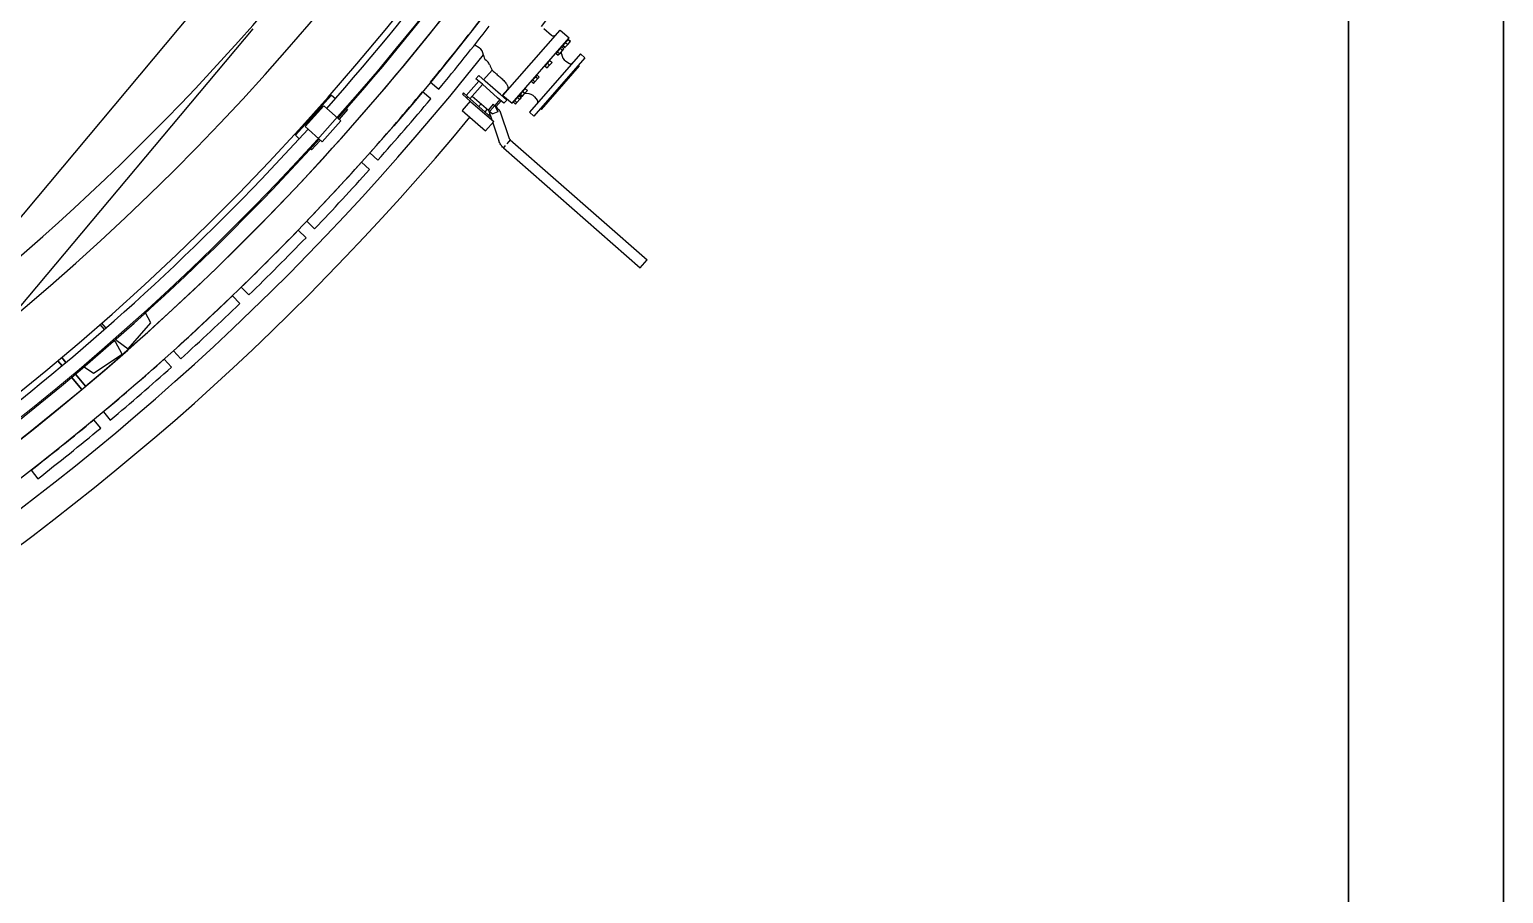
# Model space of a CAD drawing. Header units: millimetres. Extents: x 0 to 59400, y 0 to 42000.
# Drawn here: x 54648 to 59400, y 23433 to 26217 of the extents above; entities that cross this region are included whole.
import ezdxf

# ---------------------------------------------------------------- set-up
doc = ezdxf.new("R2010")
doc.units = ezdxf.units.MM
doc.header["$LTSCALE"] = 100
doc.layers.get('0').update_dxf_attribs({"lineweight": 18})
for name, color, linetype, lineweight in [('Border', 7, 'Continuous', 35), ('Sketch Geometry', 7, 'Continuous', 18), ('Visible', 7, 'Continuous', 25)]:
    doc.layers.add(name, color=color, linetype=linetype, lineweight=lineweight)

# ---------------------------------------------------------------- blocks, each defined once
blk = doc.blocks.new('Borders Bigadan Border')
at = {"layer": 'Border'}
for p, q in [((594, 420), (594, 0)), ((589, 5), (589, 415))]:
    blk.add_line(p, q, dxfattribs=at)

msp = doc.modelspace()

# ---------------------------------------------------------------- linework, layer by layer
at = {"layer": 'Sketch Geometry'}
msp.add_circle((49584.05, 31306.07), 8095.14, dxfattribs=at)
at = {"layer": 'Visible', "color": 9, "true_color": 0xc0c0c0}
for p, q in [((54495.48, 25465.32), (55213.65, 26321.2)), ((54615.97, 25321.72), (55368.66, 26218.75)), ((55039.12, 25271.64), (55022.39, 25304.35)), ((54889.76, 25250.86), (54876.02, 25266.53)), ((54880.53, 25270.49), (54894.27, 25254.81)), ((54965.96, 25188.23), (55039.12, 25271.64)), ((54924.87, 25210.81), (54921.61, 25214.54)), ((54946.41, 25171.08), (54924.87, 25210.81)), ((54926.12, 25218.5), (54929.39, 25214.77)), ((54929.39, 25214.77), (54965.96, 25188.23)), ((54739.51, 25149.6), (54752.91, 25133.63)), ((54752.91, 25133.63), (54739.51, 25149.6)), ((54751.77, 25159.88), (54765.17, 25143.91)), ((54765.17, 25143.91), (54751.77, 25159.88)), ((54854.16, 25109.45), (54946.41, 25171.08)), ((54783.96, 25096.63), (54816.64, 25057.67)), ((54816.64, 25057.67), (54783.96, 25096.63)), ((54796.21, 25106.91), (54828.9, 25067.96)), ((54828.9, 25067.96), (54796.21, 25106.91)), ((54823.92, 25130.31), (54854.16, 25109.45))]:
    msp.add_line(p, q, dxfattribs=at)
at = {"layer": 'Visible'}
for p, q in [((56174.4, 26004.95), (56359.02, 26215.46)), ((56203.72, 25979.24), (56388.34, 26189.75)), ((56306.44, 26220.35), (56331.06, 26198.75)), ((56359.02, 26215.46), (56388.34, 26189.75)), ((56376.25, 26174.74), (56384.16, 26183.76)), ((56383.5, 26183.01), (56382.9, 26183.54)), ((56384.16, 26183.76), (56385.38, 26185.16)), ((56384.16, 26183.76), (56391.08, 26177.7)), ((56385.38, 26185.16), (56392.3, 26179.09)), ((56097.38, 26157.78), (56083.98, 26166.17)), ((56424.31, 26138.25), (56259.47, 25950.29)), ((56345.78, 26140), (56350.35, 26145.21)), ((56345.78, 26140), (56352.69, 26133.93)), ((56347.66, 26142.15), (56347.06, 26142.68)), ((56350.35, 26145.21), (56359.48, 26155.63)), ((56350.35, 26145.21), (56357.26, 26139.14)), ((56357.26, 26139.14), (56352.69, 26133.93)), ((56357.26, 26139.14), (56366.4, 26149.56)), ((56359.48, 26155.63), (56364.05, 26160.84)), ((56359.48, 26155.63), (56366.4, 26149.56)), ((56362.17, 26158.69), (56361.57, 26159.22)), ((56363.58, 26138.25), (56363.09, 26145.78)), ((56364.05, 26160.84), (56370.97, 26154.77)), ((56366.4, 26149.56), (56370.97, 26154.77)), ((56367.11, 26164.32), (56368.33, 26165.72)), ((56367.11, 26164.32), (56374.03, 26158.26)), ((56368.33, 26165.72), (56376.25, 26174.74)), ((56368.33, 26165.72), (56375.25, 26159.65)), ((56368.99, 26166.47), (56368.39, 26167)), ((56374.03, 26158.26), (56375.25, 26159.65)), ((56383.16, 26168.67), (56375.25, 26159.65)), ((56376.25, 26174.74), (56383.16, 26168.67)), ((56383.16, 26168.67), (56391.08, 26177.7)), ((56391.08, 26177.7), (56392.3, 26179.09)), ((56438.6, 26125.72), (56424.31, 26138.25)), ((56119.8, 26118.02), (56124.34, 26114.04)), ((56438.6, 26125.72), (56273.76, 25937.77)), ((56419.75, 26099.68), (56297.11, 25959.85)), ((56310.05, 26099.27), (56317.97, 26108.29)), ((56310.05, 26099.27), (56316.97, 26093.2)), ((56310.71, 26100.02), (56310.11, 26100.55)), ((56316.97, 26093.2), (56324.88, 26102.22)), ((56317.97, 26108.29), (56325.88, 26117.31)), ((56317.97, 26108.29), (56324.88, 26102.22)), ((56325.22, 26116.56), (56324.62, 26117.09)), ((56324.88, 26102.22), (56332.8, 26111.24)), ((56325.88, 26117.31), (56332.8, 26111.24)), ((56377.3, 26114.97), (56388.52, 26107.77)), ((56419.75, 26099.68), (56418.64, 26102.97)), ((55940.42, 26046.88), (55967.33, 26024.5)), ((56096.43, 26050.73), (56055.88, 26004.49)), ((56087.41, 26058.64), (56096.31, 26068.79)), ((56107.92, 26040.65), (56087.41, 26058.64)), ((56096.31, 26068.79), (56116.82, 26050.8)), ((56139.19, 26085.76), (56112.13, 26054.91)), ((56166.09, 26007.59), (56116.82, 26050.8)), ((56266.16, 26049.23), (56270.73, 26054.43)), ((56266.16, 26049.23), (56273.08, 26043.16)), ((56268.05, 26051.37), (56267.45, 26051.9)), ((56270.73, 26054.43), (56279.87, 26064.85)), ((56270.73, 26054.43), (56277.65, 26048.37)), ((56273.08, 26043.16), (56277.65, 26048.37)), ((56277.65, 26048.37), (56286.79, 26058.79)), ((56279.87, 26064.85), (56284.44, 26070.06)), ((56279.87, 26064.85), (56286.79, 26058.79)), ((56282.55, 26067.91), (56281.95, 26068.44)), ((56284.44, 26070.06), (56291.35, 26063.99)), ((56286.79, 26058.79), (56291.35, 26063.99)), ((55621.44, 26005.64), (55590.05, 25970.66)), ((55621.44, 26005.64), (55634.01, 25994.36)), ((55941.76, 25993.74), (55914.84, 26016.12)), ((56046.74, 26012.5), (56043.44, 26008.74)), ((56056.73, 25997.09), (56043.44, 26008.74)), ((56060.03, 26000.85), (56046.74, 26012.5)), ((56060.03, 26000.85), (56056.73, 25997.09)), ((56071.29, 25984.32), (56056.73, 25997.09)), ((56135.02, 25935.08), (56060.03, 26000.85)), ((56108.46, 26040.18), (56067.91, 25993.94)), ((56075.49, 26002.58), (56127.29, 25957.15)), ((56107.92, 26040.65), (56157.19, 25997.44)), ((56177.7, 25979.45), (56157.19, 25997.44)), ((56166.09, 26007.59), (56186.6, 25989.6)), ((56190.66, 26026.15), (56170.78, 26003.48)), ((56174.4, 26004.95), (56203.72, 25979.24)), ((56212.45, 25987.98), (56221.59, 25998.4)), ((56221.59, 25998.4), (56226.16, 26003.61)), ((56221.59, 25998.4), (56228.51, 25992.33)), ((56224.27, 26001.46), (56223.67, 26001.99)), ((56226.16, 26003.61), (56233.07, 25997.54)), ((56233.07, 25997.54), (56228.51, 25992.33)), ((56229.39, 26006.95), (56236.13, 26001.03)), ((56230.44, 26008.49), (56238.35, 26017.51)), ((56230.44, 26008.49), (56237.36, 26002.43)), ((56231.1, 26009.24), (56230.5, 26009.77)), ((56236.13, 26001.03), (56237.36, 26002.43)), ((56237.36, 26002.43), (56245.27, 26011.45)), ((56238.35, 26017.51), (56246.27, 26026.54)), ((56238.35, 26017.51), (56245.27, 26011.45)), ((56251.55, 26010.51), (56244.01, 26010.02)), ((56245.61, 26025.78), (56245, 26026.31)), ((56245.27, 26011.45), (56253.18, 26020.47)), ((56246.27, 26026.54), (56253.18, 26020.47)), ((56276.41, 25999.95), (56285.02, 25989.76)), ((55537.01, 25904.05), (55597.12, 25971.04)), ((55584.04, 25963.96), (55542.64, 25917.81)), ((55544.87, 25915.81), (55586.28, 25961.95)), ((55581.39, 25966.33), (55581.81, 25965.96)), ((55584.04, 25963.96), (55581.81, 25965.96)), ((55584.04, 25963.96), (55590.05, 25970.66)), ((55586.28, 25961.95), (55590.28, 25966.42)), ((55593.78, 25967.32), (55590.05, 25970.66)), ((55591.77, 25965.08), (55590.28, 25966.42)), ((55597.12, 25971.04), (55651.45, 25922.28)), ((55673.54, 25958.89), (55646.16, 25928.37)), ((55669.96, 25962.11), (55673.54, 25958.89)), ((56069.11, 25986.23), (56043.07, 25956.53)), ((56043.07, 25956.53), (56118.4, 25890.46)), ((56071.29, 25984.32), (56144.45, 25920.16)), ((56123.68, 25960.32), (56116.1, 25951.67)), ((56127.29, 25957.15), (56131.91, 25953.1)), ((56143.16, 25976.49), (56127.33, 25958.44)), ((56127.63, 25956.86), (56138.24, 25925.61)), ((56131.91, 25953.1), (56140.59, 25945.49)), ((56148.4, 25971.89), (56132.57, 25953.85)), ((56157.86, 25951.35), (56141.42, 25945.76)), ((56143.16, 25976.49), (56148.4, 25971.89)), ((56164.51, 25991.02), (56148.02, 25972.22)), ((56148.4, 25971.89), (56157.86, 25951.35)), ((56168.68, 25987.36), (56151.78, 25968.09)), ((56159.22, 25951.81), (56157.86, 25951.35)), ((56165.15, 25952.1), (56193.39, 25868.89)), ((56177.7, 25979.45), (56186.6, 25989.6)), ((56207.88, 25982.77), (56212.45, 25987.98)), ((56207.88, 25982.77), (56214.8, 25976.71)), ((56209.77, 25984.92), (56209.17, 25985.45)), ((56212.45, 25987.98), (56219.37, 25981.92)), ((56214.8, 25976.71), (56219.37, 25981.92)), ((56219.37, 25981.92), (56228.51, 25992.33)), ((56273.76, 25937.77), (56259.47, 25950.29)), ((56297.11, 25959.85), (56293.71, 25960.52)), ((55505.24, 25876.13), (55536.63, 25911.11)), ((55542.64, 25917.81), (55536.63, 25911.11)), ((55540.35, 25907.77), (55536.63, 25911.11)), ((55537.01, 25904.05), (55591.34, 25855.3)), ((55539.99, 25920.19), (55540.4, 25919.81)), ((55540.4, 25919.81), (55542.64, 25917.81)), ((55544.87, 25915.81), (55540.86, 25911.34)), ((55542.35, 25910.01), (55540.86, 25911.34)), ((55651.45, 25922.28), (55591.34, 25855.3)), ((55645.49, 25927.63), (55646.16, 25928.37)), ((56144.45, 25920.16), (56118.4, 25890.46)), ((56131.62, 25945.1), (56128.13, 25941.12)), ((56136.13, 25931.82), (56133.97, 25929.35)), ((56141.42, 25945.76), (56140.59, 25945.49)), ((56141.3, 25916.57), (56161.19, 25857.96)), ((55505.24, 25876.13), (55517.8, 25864.86)), ((55557.34, 25829.38), (55584.72, 25859.9)), ((55584.72, 25859.9), (55585.39, 25860.64)), ((56198.13, 25861.77), (56186.92, 25848.99)), ((56198.13, 25861.77), (56639.45, 25474.72)), ((55553.75, 25832.6), (55557.34, 25829.38)), ((55745.26, 25819.54), (55771.34, 25796.2)), ((56181.92, 25843.29), (56175.71, 25836.21)), ((56175.71, 25836.21), (56617.03, 25449.16)), ((55744.67, 25766.39), (55718.59, 25789.73)), ((55539.45, 25546.35), (55514.24, 25570.62)), ((55541.98, 25599.44), (55567.19, 25575.17)), ((56617.03, 25449.16), (56639.45, 25474.72)), ((55330.83, 25386.86), (55355.15, 25361.69)), ((55326.39, 25333.9), (55302.07, 25359.07)), ((55105.74, 25129.33), (55082.35, 25155.37)), ((55112.11, 25182.1), (55135.5, 25156.06)), ((54877.82, 24932.9), (54855.39, 24959.77)), ((54886.1, 24985.41), (54908.53, 24958.54)), ((54653.09, 24797.05), (54674.53, 24769.39))]:
    msp.add_line(p, q, dxfattribs=at)
msp.add_circle((49584.05, 31306.07), 8250, dxfattribs=at)
at = {"layer": 'Visible', "color": 9, "true_color": 0xc0c0c0}
for radius, start, end in [(8420, 322.893014, 246.750813), (8326.9, 335.718532, 246.329235), (7695, 296.716634, 329.503731), (8150, 310.056241, 329.943759), (8326.9, 248.073684, 321.616422), (8420, 320.664008, 320.742308), (8420, 247.617442, 320.361054), (8150, 290.056241, 309.943759)]:
    msp.add_arc((49584.05, 31306.07), radius, start, end, dxfattribs=at)
at = {"layer": 'Visible'}
for centre, radius, start, end in [((49584.05, 31306.07), 8150, 274.709403, 273.296967), ((49584.05, 31306.07), 8030, 274.017858, 44.209996), ((49584.05, 31306.07), 7830, 296.60031, 347.380702), ((49584.05, 31306.07), 8050.85, 318.418746, 328.436777), ((49584.05, 31306.07), 8099.15, 318.416836, 328.438687), ((49584.05, 31306.07), 8250, 320.395963, 322.19909), ((49584.05, 31306.07), 8285, 320.395376, 322.199677), ((56337.66, 26206.27), 10, 228.74812, 318.74812), ((56079.74, 26159.39), 8, 57.94251, 69.65416), ((56081.46, 26132.35), 30, 4.65269, 57.94251), ((56393.52, 26140.21), 30, 183.74812, 237.27889), ((56382.66, 26152.94), 20, 138.74812, 157.20249), ((56136.28, 26136.81), 25, 184.65269, 228.74812), ((56107.85, 26095.24), 25, 18.59221, 48.74812), ((56233.91, 26137.65), 108, 198.59221, 208.71321), ((56392.84, 26114.5), 8, 237.27889, 318.74812), ((49584.05, 31306.07), 8250, 318.315038, 320.118165), ((49584.05, 31306.07), 8285, 318.314451, 320.118752), ((56180.73, 26027.34), 10, 318.74812, 353.15963), ((56239.48, 25989.68), 20, 114.58288, 138.74812), ((56253.51, 25980.57), 30, 40.21736, 93.74812), ((56278.92, 25984.6), 8, 318.74812, 40.21736), ((49584.05, 31306.07), 8050.85, 307.760205, 317.778236), ((49584.05, 31306.07), 8099.15, 307.758295, 317.780146), ((49584.05, 31306.07), 8250, 316.234113, 318.03724), ((49584.05, 31306.07), 8285, 316.233526, 318.037827), ((49584.05, 31306.07), 8250, 314.153188, 315.956315), ((49584.05, 31306.07), 8285, 314.152602, 315.956902), ((49584.05, 31306.07), 8250, 312.072264, 313.87539), ((49584.05, 31306.07), 8285, 312.071677, 313.875977), ((49584.05, 31306.07), 8250, 309.991339, 311.794466), ((49584.05, 31306.07), 8285, 309.990752, 311.795052), ((49584.05, 31306.07), 8250, 307.910414, 309.713541), ((49584.05, 31306.07), 8285, 307.909827, 309.714127)]:
    msp.add_arc(centre, radius, start, end, dxfattribs=at)
for points, knots in [([(56139.19, 26085.76), (56139.19, 26085.76), (56139.29, 26085.67), (56139.84, 26085.21), (56140.46, 26084.68), (56142.62, 26082.85), (56144.43, 26081.32), (56149.3, 26077.19), (56152.45, 26074.52), (56159.56, 26068.51), (56163.46, 26065.22), (56167.44, 26061.86)], [-5.9415496, -5.9415496, -5.9415496, -5.9415496, -5.3788071, -5.3788071, -4.4478632, -4.4478632, -3.1044883, -3.1044883, -1.5648374, -1.5648374, 0, 0, 0, 0]), ([(56167.44, 26061.86), (56167.96, 26061.43), (56168.46, 26060.99), (56170.82, 26058.92), (56172.68, 26057.17), (56176.23, 26053.56), (56177.93, 26051.69), (56181.08, 26048.01), (56182.53, 26046.18), (56185.13, 26042.72), (56186.28, 26041.08), (56187.92, 26038.66), (56188.52, 26037.74), (56189.08, 26036.86)], [-12.0659152, -12.0659152, -12.0659152, -12.0659152, -11.8673754, -11.8673754, -11.125432, -11.125432, -10.3834887, -10.3834887, -9.6415453, -9.6415453, -8.899602, -8.899602, -8.4217049, -8.4217049, -8.4217049, -8.4217049]), ([(56190.66, 26026.15), (56190.66, 26026.15), (56190.66, 26026.15), (56190.66, 26026.17), (56190.67, 26026.19), (56190.69, 26026.31), (56190.72, 26026.45), (56190.81, 26026.94), (56190.88, 26027.35), (56191.06, 26029), (56191.11, 26030.67), (56190.46, 26034.07), (56189.91, 26035.57), (56189.08, 26036.86)], [7.4019577, 7.4019577, 7.4019577, 7.4019577, 7.4657623, 7.4657623, 7.5690533, 7.5690533, 7.82251, 7.82251, 8.2040228, 8.2040228, 9.1158747, 9.1158747, 9.858291, 9.858291, 9.858291, 9.858291]), ([(56127.33, 25958.44), (56127.29, 25958.39), (56127.24, 25958.33), (56127.17, 25958.21), (56127.14, 25958.15), (56127.08, 25957.97), (56127.06, 25957.85), (56127.05, 25957.62), (56127.07, 25957.5), (56127.16, 25957.3), (56127.22, 25957.21), (56127.29, 25957.15)], [0, 0, 0, 0, 0.02173943, 0.02173943, 0.04347887, 0.04347887, 0.08695773, 0.08695773, 0.14235093, 0.14235093, 0.19774414, 0.19774414, 0.19774414, 0.19774414]), ([(56163.55, 25954.86), (56164.11, 25954.22), (56164.57, 25953.49), (56165, 25952.51), (56165.08, 25952.31), (56165.15, 25952.1)], [0, 0, 0, 0, 0.25446083, 0.25446083, 0.31976314, 0.31976314, 0.31976314, 0.31976314]), ([(56175.71, 25836.21), (56172.61, 25839.14), (56169.74, 25842.36), (56164.74, 25849.58), (56162.65, 25853.69), (56161.19, 25857.96)], [0, 0, 0, 0, 1.2804015, 1.2804015, 2.6352209, 2.6352209, 2.6352209, 2.6352209]), ([(56193.39, 25868.89), (56194.03, 25867.02), (56195.01, 25865.23), (56196.84, 25863.02), (56197.47, 25862.38), (56198.13, 25861.77)], [0, 0, 0, 0, 0.59263763, 0.59263763, 0.86121302, 0.86121302, 0.86121302, 0.86121302])]:
    msp.add_open_spline(points, degree=3, knots=knots, dxfattribs=at)
for points in [[(56148.4, 25971.89), (56153.45, 25966.21), (56158.5, 25960.54), (56163.55, 25954.86)], [(56163.55, 25954.86), (56163.55, 25954.86), (56163.55, 25954.86), (56163.55, 25954.86)]]:
    msp.add_open_spline(points, degree=3, dxfattribs=at)

# ---------------------------------------------------------------- block references
at = {"xscale": 100, "yscale": 100, "zscale": 100}
msp.add_blockref('Borders Bigadan Border', (0, 0), dxfattribs=at)

doc.saveas('drawing.dxf')
